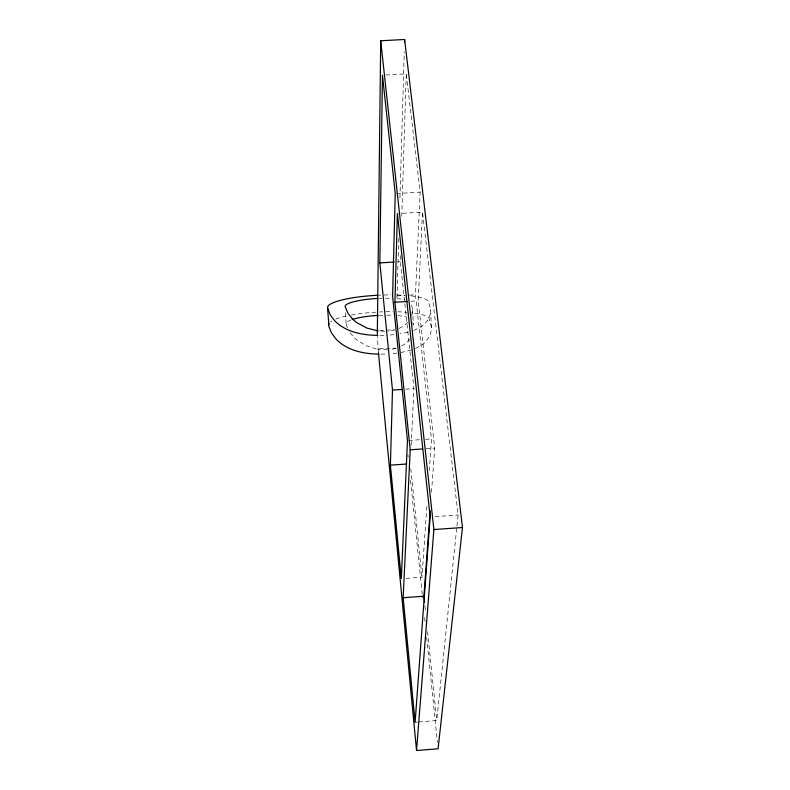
<?xml version="1.0" encoding="UTF-8"?>
<svg xmlns="http://www.w3.org/2000/svg" width="790" height="790" viewBox="0 0 790 790"><rect width="100%" height="100%" fill="white"/><g stroke="black" fill="none" stroke-linecap="round" stroke-linejoin="round"><path stroke-width="0.59" stroke-dasharray="3.95 2.96" d="M396.995 297.613L398.772 237.385M399.938 198.053L404.263 51.794M411.185 445.303L413.93 388.66L400.323 261.668L400.52 255.535M401.755 216.263L406.248 73.885L383.644 75.109M429.316 470.751L431.498 438.934L415.441 294.779L420.152 192.167L406.248 73.885M431.508 492.19L434.717 448.128L418.196 300.802L422.492 212.145L398.594 213.547M406.178 578.379L421.978 577.243L427.035 503.803M418.72 721.951L436.751 720.549L456.827 527.256M456.956 526.031L458.101 515.021L422.492 212.145M411.768 315.733L412.597 309.512L411.017 302.679A33.022 6.31 -3 0 0 410.81 302.293M409.901 339.088L405.833 343.364L401.024 346.415M407.946 322.281L403.957 325.786L398.901 328.531M415.53 348.548L423.865 343.611L429.385 336.787A340.747 69.165 -5 0 0 430.807 333.005L431.419 327.929L430.58 309.196L428.447 301.434A50.649 9.678 -3 0 0 410.178 295.806M413.713 330.358C419.826 328.067 425.85 324.246 428.822 318.232A348.39 67.199 -4.9 0 0 429.997 315.121L430.609 309.739M411.442 350.059L401.014 352.528M395.988 348.38L390.398 349.536M395.049 329.874L387.979 331.148M408.075 332.146L400.086 333.824M396.995 353.13L394.822 353.387A27.808 6.004 -3 0 1 390.24 353.811M415.115 722.228L417.525 722.04M435.014 516.64L458.101 515.021M408.667 440.465L420.685 439.655M425.494 439.339L431.498 438.934M426.136 448.71L434.717 448.128M405.596 389.203L413.93 388.66M379.506 330.615L393.687 329.726M350.098 332.689L353.91 337.281A314.4 62.894 -1.1 0 0 357.584 340.529L366.521 345.842L376.06 348.913L395.8 348.143M397.419 295.894L404.628 295.45M409.437 295.154L415.441 294.779M410.849 301.257L418.196 300.802M397.913 261.816L400.323 261.668M396.432 193.55L420.152 192.167M387.456 349.802L378.124 349.269L377.452 336.55M384.997 331.306L378.894 331.02M380 335.404L382.261 335.385A27.887 5.728 -2.9 0 0 384.572 335.316M380.987 354.147L383.239 354.127A27.808 6.004 -3 0 0 385.55 354.058M347.432 327.84L346.168 323.989A32.943 6.616 -3 0 1 350.681 320.059M412.745 322.636L413.209 324.848M410.79 468.658L421.978 577.243M424.941 605.979L425.573 612.072M427.588 631.575L436.751 720.549M407.916 454.685L408.163 457.134M410.553 480.419L422.62 598.07M424.635 617.681L425.139 622.579M426.649 637.283L437.463 742.679M378.124 349.269L378.479 352.952M345.487 312.633L346.129 323.712M431.409 327.356L429.227 318.647A50.52 10.152 -3 0 0 411.778 312.791M412.597 309.512L413.328 324.729M379.457 315.348A32.943 6.616 -3 0 1 382.824 315.22M386.824 315.171A32.943 6.616 -3 0 1 393.183 315.309M397.864 315.625A32.943 6.616 -3 0 1 406.751 317.047M379.24 298.383A33.022 6.31 -3 0 1 381.945 298.284M385.283 298.225A33.022 6.31 -3 0 1 391.09 298.294M397.015 298.63A33.022 6.31 -3 0 1 404.766 299.696M330.418 321.876A50.52 10.152 -3 0 1 331.711 321.007M335.77 319.101A50.52 10.152 -3 0 1 346.484 316.03M351.451 315.032A50.52 10.152 -3 0 1 376.603 312.129M379.684 311.971A50.52 10.152 -3 0 1 382.755 311.843M385.816 311.754A50.52 10.152 -3 0 1 392.857 311.695M397.716 311.783A50.52 10.152 -3 0 1 406.83 312.287M378.795 295.184A50.649 9.678 -3 0 1 380.849 295.095M383.93 294.996A50.649 9.678 -3 0 1 391.01 294.897M396.876 294.966A50.649 9.678 -3 0 1 405.142 295.361M393.874 334.654A27.887 5.728 -2.9 0 1 386.922 335.217"/><path stroke-width="1.19" d="M378.479 352.952L416.547 750.5L438.085 748.802L462.466 527.523L404.618 39.5L380.711 40.754L377.324 334.239M379.842 262.912L382.449 75.169L395.237 193.619L392.61 296.191L407.472 440.544L401.32 578.734L390.398 465.132L392.482 390.062L379.842 262.912L394.299 262.033M394.931 302.244L397.4 213.616L430.155 516.976L415.115 722.228L403.147 597.744L410.207 449.787L394.931 302.244L407.176 301.484M404.549 41.959L404.618 39.5M424.566 602.316L423.944 596.223L430.175 510.547M416.547 750.5L433.878 529.537L380.711 40.754M403.147 597.744L423.944 596.223M433.878 529.537L462.466 527.523M390.398 465.132L406.771 464.016M410.207 449.787L422.462 448.957M392.482 390.062L402.021 389.44M377.837 335.394C364.2 335.197 349.743 332.847 338.643 324.344A333.982 63.664 -1.2 0 1 334.921 321.046L330.2 314.874L327.544 307.656A50.649 9.678 -3 0 1 377.768 295.243M378.835 354.127C365.138 353.9 350.622 351.283 339.7 342.445A333.123 66.765 -1.1 0 1 335.977 338.969L331.563 333.044L328.986 326.813L327.544 307.656M378.134 330.931L366.935 328.097L356.586 322.478A315.21 59.981 -1.2 0 1 352.913 319.387L348.074 313.502L345.181 306.737A33.022 6.31 -3 0 1 377.887 298.452M352.162 319.525A32.943 6.616 -3 0 1 378.104 315.417M328.581 324.907A50.52 10.152 -3 0 1 328.966 323.406"/></g></svg>
